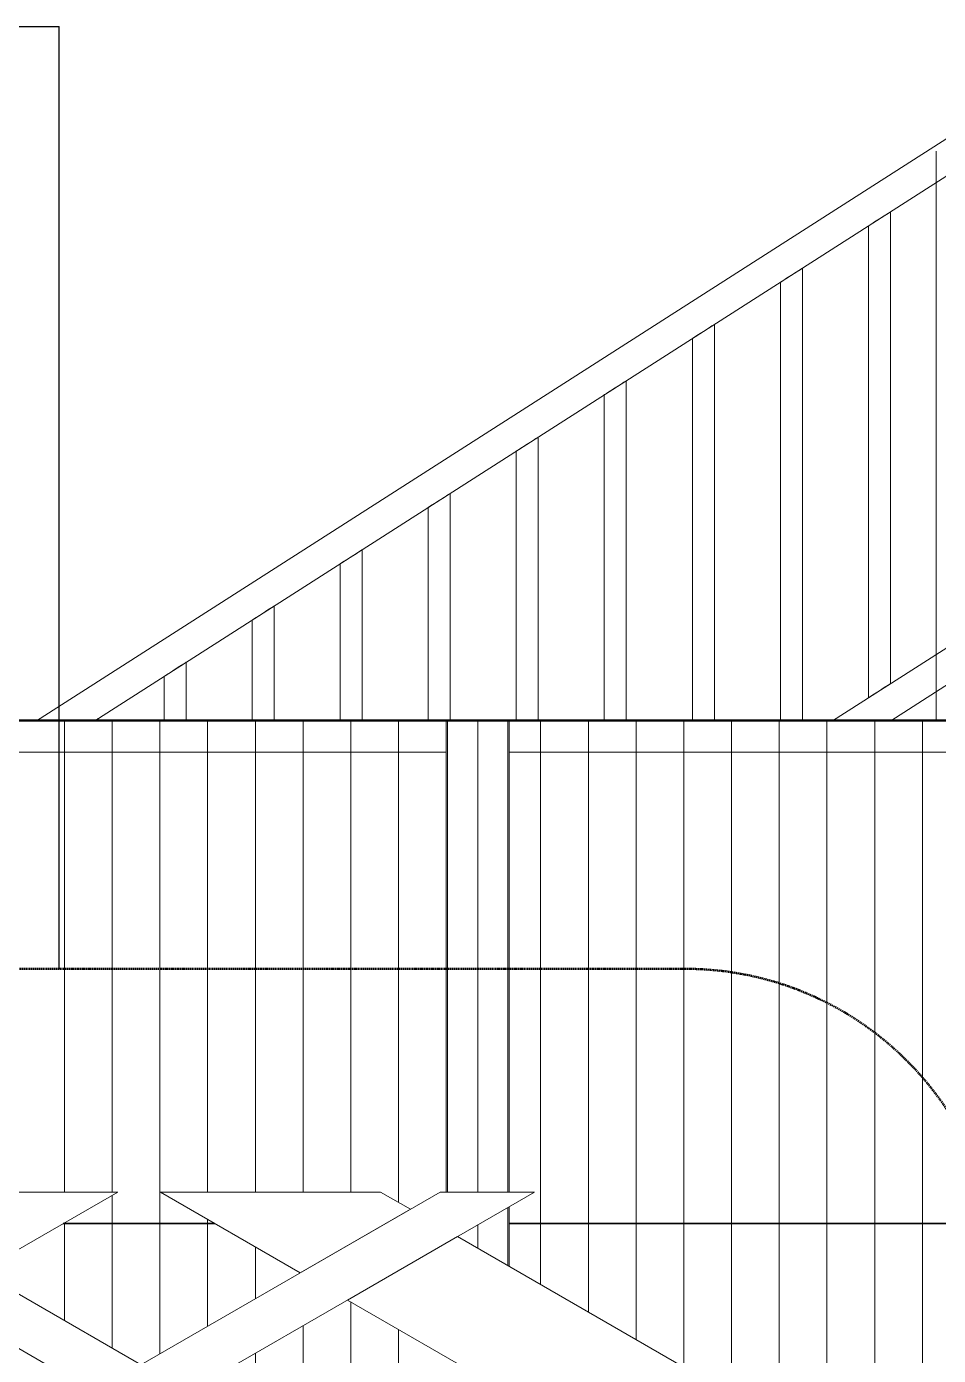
# Model space of a CAD drawing. Header units: millimetres. Extents: x -153298 to 620751, y -313239 to 250031.
# Drawn here: x 90732 to 92182, y -283512 to -281397 of the extents above; entities that cross this region are included whole.
import ezdxf

# ---------------------------------------------------------------- set-up
doc = ezdxf.new("R2010")
doc.units = ezdxf.units.MM
doc.linetypes.add('DPA_Hidden 50', pattern=[3, 2, -1])
for name, color, linetype, lineweight in [('A-DETL-GENF', 7, 'Continuous', 35), ('A-FLOR-HRAL', 7, 'Continuous', 25), ('A-GENM', 7, 'Continuous', 9), ('A-GLAZ-CURT', 7, 'Continuous', 9), ('WALL-E', 7, 'Continuous', 35)]:
    doc.layers.add(name, color=color, linetype=linetype, lineweight=lineweight)

# ---------------------------------------------------------------- blocks, each defined once
blk = doc.blocks.new('DPA_CP_Entrance Louver Grill Vertical Z - Louver Grill Vertical Z-V4-2120-01 ENTRANCE 1 SECTION A')
at = {"layer": 'A-GLAZ-CURT', "color": 7}
for p, q in [((-891751.3, 113945.1), (-891801.3, 113945.1)), ((-891801.3, 113945.1), (-891751.3, 113945.1)), ((-891801.3, 113945.1), (-891801.3, 113195.1)), ((-891801.3, 113945.1), (-891801.3, 113195.1)), ((-891751.3, 113945.1), (-891801.3, 113945.1)), ((-891801.3, 113945.1), (-891753.3, 113945.1)), ((-891801.3, 113195.1), (-891801.3, 113945.1)), ((-891801.3, 113195.1), (-891801.3, 113945.1)), ((-891801.3, 113895.1), (-891801.3, 113945.1)), ((-891801.3, 113945.1), (-891801.3, 113895.1)), ((-891801.3, 113945.1), (-890360.7, 113945.1)), ((-891801.3, 113945.1), (-890360.7, 113945.1)), ((-891753.3, 113945.1), (-891751.3, 113945.1)), ((-891753.3, 113195.1), (-891753.3, 113945.1)), ((-891753.3, 113195.1), (-891753.3, 113945.1)), ((-891751.3, 113195.1), (-891751.3, 113945.1)), ((-891751.3, 113945.1), (-891751.3, 113195.1)), ((-891751.3, 113195.1), (-891751.3, 113895.1)), ((-891751.3, 113895.1), (-891751.3, 113195.1)), ((-890410.7, 113895.1), (-891751.3, 113895.1)), ((-891751.3, 113895.1), (-890410.7, 113895.1)), ((-891753.3, 113078.2), (-891753.3, 113170.7)), ((-891753.3, 113078.2), (-891753.3, 113170.7)), ((-891751.3, 113077), (-891751.3, 113171.9)), ((-891751.3, 113171.9), (-891751.3, 113077)), ((-891751.3, 113077), (-891751.3, 113171.9)), ((-891751.3, 113171.9), (-891751.3, 113077)), ((-891801.3, 113143), (-891801.3, 113105.9)), ((-891801.3, 113143), (-891801.3, 113105.9)), ((-891801.3, 113105.9), (-891801.3, 113143)), ((-891801.3, 113105.9), (-891801.3, 113143))]:
    blk.add_line(p, q, dxfattribs=at)
blk = doc.blocks.new('DPA_CP_Entrance Louver Grill Vertical Z - Louver Grill Vertical Z-V5-2120-01 ENTRANCE 1 SECTION A')
at = {"layer": 'A-GLAZ-CURT', "color": 7}
for p, q in [((-893241.8, 113945.1), (-891801.3, 113945.1)), ((-893241.8, 113945.1), (-891801.3, 113945.1)), ((-891801.3, 113945.1), (-891851.3, 113945.1)), ((-891851.3, 113945.1), (-891801.3, 113945.1)), ((-891851.3, 113945.1), (-891849.3, 113945.1)), ((-891801.3, 113945.1), (-891851.3, 113945.1)), ((-891851.3, 113195.1), (-891851.3, 113945.1)), ((-891851.3, 113945.1), (-891851.3, 113195.1)), ((-891849.3, 113945.1), (-891801.3, 113945.1)), ((-891849.3, 113945.1), (-891849.3, 113195.1)), ((-891849.3, 113945.1), (-891849.3, 113195.1)), ((-891801.3, 113195.1), (-891801.3, 113945.1)), ((-891801.3, 113945.1), (-891801.3, 113195.1)), ((-891801.3, 113945.1), (-891801.3, 113195.1)), ((-891801.3, 113945.1), (-891801.3, 113195.1)), ((-891801.3, 113895.1), (-891801.3, 113945.1)), ((-891801.3, 113945.1), (-891801.3, 113895.1)), ((-891851.3, 113895.1), (-893191.8, 113895.1)), ((-893191.8, 113895.1), (-891851.3, 113895.1)), ((-891851.3, 113895.1), (-891851.3, 113195.1)), ((-891851.3, 113895.1), (-891851.3, 113195.1)), ((-891801.3, 113105.9), (-891801.3, 113143)), ((-891801.3, 113143), (-891801.3, 113105.9)), ((-891801.3, 113143), (-891801.3, 113105.9)), ((-891801.3, 113143), (-891801.3, 113105.9))]:
    blk.add_line(p, q, dxfattribs=at)
blk = doc.blocks.new('Railing - 35mm-14411561-2120-01 ENTRANCE 1 SECTION A')
at = {"layer": 'A-FLOR-HRAL', "color": 7, "lineweight": 9}
for p, q in [((-891144.9, 114004.1), (-891144.9, 114754.8)), ((-891179.9, 114732.5), (-891179.9, 113981.8))]:
    blk.add_line(p, q, dxfattribs=at)
at = {"layer": 'A-FLOR-HRAL', "color": 7, "lineweight": 9, "flags": 128}
for points in [[(-891144.9, 114754.8), (-891145.3, 114754.5), (-891148.7, 114752.3), (-891154.8, 114748.5), (-891162.4, 114743.6)], [(-891162.4, 114743.6), (-891170, 114738.8), (-891176.1, 114734.9), (-891179.4, 114732.7), (-891179.9, 114732.5)], [(-891162.4, 113992.9), (-891170, 113988.1), (-891176.1, 113984.2), (-891179.4, 113982), (-891176.1, 113984.2), (-891170, 113988.1), (-891162.4, 113992.9)], [(-891162.4, 113992.9), (-891154.8, 113997.8), (-891148.7, 114001.6), (-891145.3, 114003.8), (-891144.9, 114004.1)]]:
    blk.add_lwpolyline(points, dxfattribs=at)
blk = doc.blocks.new('Railing - 35mm-V40-2120-01 ENTRANCE 1 SECTION A')
at = {"layer": 'A-FLOR-HRAL', "color": 7, "lineweight": 9}
for p, q in [((-891284.9, 113945.1), (-891284.9, 114665.2)), ((-891319.9, 114642.9), (-891319.9, 113945.1))]:
    blk.add_line(p, q, dxfattribs=at)
at = {"layer": 'A-FLOR-HRAL', "color": 7, "lineweight": 9, "flags": 128}
for points in [[(-891284.9, 114665.2), (-891285.3, 114664.9), (-891288.7, 114662.8), (-891294.8, 114658.9), (-891302.4, 114654)], [(-891302.4, 114654), (-891310, 114649.2), (-891316.1, 114645.3), (-891319.4, 114643.1), (-891319.9, 114642.9)]]:
    blk.add_lwpolyline(points, dxfattribs=at)
blk = doc.blocks.new('Railing - 35mm-V41-2120-01 ENTRANCE 1 SECTION A')
at = {"layer": 'A-FLOR-HRAL', "color": 7, "lineweight": 9}
for p, q in [((-891424.9, 113945.1), (-891424.9, 114575.6)), ((-891459.9, 114553.3), (-891459.9, 113945.1))]:
    blk.add_line(p, q, dxfattribs=at)
at = {"layer": 'A-FLOR-HRAL', "color": 7, "lineweight": 9, "flags": 128}
for points in [[(-891442.4, 114564.4), (-891450, 114559.6), (-891456.1, 114555.7), (-891459.4, 114553.6), (-891459.9, 114553.3)], [(-891424.9, 114575.6), (-891425.3, 114575.3), (-891428.7, 114573.2), (-891434.8, 114569.3), (-891442.4, 114564.4)]]:
    blk.add_lwpolyline(points, dxfattribs=at)
blk = doc.blocks.new('Railing - 35mm-V42-2120-01 ENTRANCE 1 SECTION A')
at = {"layer": 'A-FLOR-HRAL', "color": 7, "lineweight": 9}
for p, q in [((-891564.9, 113945.1), (-891564.9, 114486)), ((-891599.9, 114463.7), (-891599.9, 113945.1))]:
    blk.add_line(p, q, dxfattribs=at)
at = {"layer": 'A-FLOR-HRAL', "color": 7, "lineweight": 9, "flags": 128}
for points in [[(-891582.4, 114474.9), (-891590, 114470), (-891596.1, 114466.1), (-891599.4, 114464), (-891599.9, 114463.7)], [(-891564.9, 114486), (-891565.3, 114485.7), (-891568.7, 114483.6), (-891574.8, 114479.7), (-891582.4, 114474.9)]]:
    blk.add_lwpolyline(points, dxfattribs=at)
blk = doc.blocks.new('Railing - 35mm-V43-2120-01 ENTRANCE 1 SECTION A')
at = {"layer": 'A-FLOR-HRAL', "color": 7, "lineweight": 9}
for p, q in [((-891704.9, 113945.1), (-891704.9, 114396.4)), ((-891739.9, 114374.1), (-891739.9, 113945.1))]:
    blk.add_line(p, q, dxfattribs=at)
at = {"layer": 'A-FLOR-HRAL', "color": 7, "lineweight": 9, "flags": 128}
for points in [[(-891704.9, 114396.4), (-891705.3, 114396.1), (-891708.7, 114394), (-891714.8, 114390.1), (-891722.4, 114385.3)], [(-891722.4, 114385.3), (-891730, 114380.4), (-891736.1, 114376.5), (-891739.4, 114374.4), (-891739.9, 114374.1)]]:
    blk.add_lwpolyline(points, dxfattribs=at)
blk = doc.blocks.new('Railing - 35mm-V44-2120-01 ENTRANCE 1 SECTION A')
at = {"layer": 'A-FLOR-HRAL', "color": 7, "lineweight": 9}
for p, q in [((-891844.9, 113945.1), (-891844.9, 114306.8)), ((-891879.9, 114284.5), (-891879.9, 113945.1))]:
    blk.add_line(p, q, dxfattribs=at)
at = {"layer": 'A-FLOR-HRAL', "color": 7, "lineweight": 9, "flags": 128}
for points in [[(-891844.9, 114306.8), (-891845.3, 114306.6), (-891848.7, 114304.4), (-891854.8, 114300.5), (-891862.4, 114295.7)], [(-891862.4, 114295.7), (-891870, 114290.8), (-891876.1, 114286.9), (-891879.4, 114284.8), (-891879.9, 114284.5)]]:
    blk.add_lwpolyline(points, dxfattribs=at)
blk = doc.blocks.new('Railing - 35mm-V45-2120-01 ENTRANCE 1 SECTION A')
at = {"layer": 'A-FLOR-HRAL', "color": 7, "lineweight": 9}
for p, q in [((-891984.9, 113945.1), (-891984.9, 114217.2)), ((-892019.9, 114194.9), (-892019.9, 113945.1))]:
    blk.add_line(p, q, dxfattribs=at)
at = {"layer": 'A-FLOR-HRAL', "color": 7, "lineweight": 9, "flags": 128}
for points in [[(-892002.4, 114206.1), (-892010, 114201.2), (-892016.1, 114197.4), (-892019.4, 114195.2), (-892019.9, 114194.9)], [(-891984.9, 114217.2), (-891985.3, 114217), (-891988.7, 114214.8), (-891994.8, 114210.9), (-892002.4, 114206.1)]]:
    blk.add_lwpolyline(points, dxfattribs=at)
blk = doc.blocks.new('Railing - 35mm-V46-2120-01 ENTRANCE 1 SECTION A')
at = {"layer": 'A-FLOR-HRAL', "color": 7, "lineweight": 9}
for p, q in [((-892124.9, 113945.1), (-892124.9, 114127.6)), ((-892159.9, 114105.3), (-892159.9, 113945.1))]:
    blk.add_line(p, q, dxfattribs=at)
at = {"layer": 'A-FLOR-HRAL', "color": 7, "lineweight": 9, "flags": 128}
for points in [[(-892142.4, 114116.5), (-892150, 114111.7), (-892156.1, 114107.8), (-892159.4, 114105.6), (-892159.9, 114105.3)], [(-892124.9, 114127.6), (-892125.3, 114127.4), (-892128.7, 114125.2), (-892134.8, 114121.3), (-892142.4, 114116.5)]]:
    blk.add_lwpolyline(points, dxfattribs=at)
blk = doc.blocks.new('Railing - 35mm-V47-2120-01 ENTRANCE 1 SECTION A')
at = {"layer": 'A-FLOR-HRAL', "color": 7, "lineweight": 9}
for p, q in [((-892264.9, 113945.1), (-892264.9, 114038.1)), ((-892299.9, 114015.8), (-892299.9, 113945.1))]:
    blk.add_line(p, q, dxfattribs=at)
at = {"layer": 'A-FLOR-HRAL', "color": 7, "lineweight": 9, "flags": 128}
for points in [[(-892264.9, 114038.1), (-892265.3, 114037.8), (-892268.7, 114035.6), (-892274.8, 114031.7), (-892282.4, 114026.9)], [(-892282.4, 114026.9), (-892290, 114022.1), (-892296.1, 114018.2), (-892299.4, 114016), (-892299.9, 114015.8)]]:
    blk.add_lwpolyline(points, dxfattribs=at)
blk = doc.blocks.new('Railing - 35mm-V48-2120-01 ENTRANCE 1 SECTION A')
at = {"layer": 'A-FLOR-HRAL', "color": 7, "lineweight": 9}
blk.add_line((-892404.9, 113945.1), (-892404.9, 113948.5), dxfattribs=at)
at = {"layer": 'A-FLOR-HRAL', "color": 7, "lineweight": 9, "flags": 128}
blk.add_lwpolyline([(-892404.9, 113948.5), (-892405.3, 113948.2), (-892408.7, 113946), (-892409.9, 113945.3)], dxfattribs=at)
blk = doc.blocks.new('Railing - Post_50mm-18334294-2120-01 ENTRANCE 1 SECTION A')
at = {"layer": 'A-FLOR-HRAL', "color": 7, "lineweight": 9}
for p, q in [((-891072.4, 114851.5), (-891072.4, 113945.1)), ((-891047.4, 114851.5), (-891050.1, 114851.5)), ((-891045.8, 114851.5), (-891047.4, 114851.5)), ((-891022.4, 113945.1), (-891022.4, 114851.5))]:
    blk.add_line(p, q, dxfattribs=at)
blk = doc.blocks.new('Railing - Railing-8634568-2120-01 ENTRANCE 1 SECTION A')
at = {"layer": 'A-FLOR-HRAL', "color": 7, "lineweight": 9}
for p, q in [((-891022.4, 114082.5), (-891237.1, 113945.1)), ((-891144.3, 113945.1), (-891022.4, 114023.2))]:
    blk.add_line(p, q, dxfattribs=at)
at = {"layer": 'A-FLOR-HRAL', "color": 7, "lineweight": 9, "flags": 128}
for points in [[(-891022.4, 114082.5), (-891022.4, 114081.5), (-891022.4, 114078.5), (-891022.4, 114073.8), (-891022.4, 114067.7), (-891022.4, 114060.5), (-891022.4, 114052.8)], [(-891022.4, 114052.8), (-891022.4, 114045.1), (-891022.4, 114038), (-891022.4, 114031.8), (-891022.4, 114027.1), (-891022.4, 114024.2), (-891022.4, 114023.2)]]:
    blk.add_lwpolyline(points, dxfattribs=at)
at = {"color": 7}
for name in ['Railing - Post_50mm-18334294-2120-01 ENTRANCE 1 SECTION A', 'Railing - 35mm-14411561-2120-01 ENTRANCE 1 SECTION A', 'Railing - 35mm-V40-2120-01 ENTRANCE 1 SECTION A', 'Railing - 35mm-V41-2120-01 ENTRANCE 1 SECTION A', 'Railing - 35mm-V42-2120-01 ENTRANCE 1 SECTION A', 'Railing - 35mm-V43-2120-01 ENTRANCE 1 SECTION A', 'Railing - 35mm-V44-2120-01 ENTRANCE 1 SECTION A', 'Railing - 35mm-V45-2120-01 ENTRANCE 1 SECTION A', 'Railing - 35mm-V46-2120-01 ENTRANCE 1 SECTION A', 'Railing - 35mm-V47-2120-01 ENTRANCE 1 SECTION A', 'Railing - 35mm-V48-2120-01 ENTRANCE 1 SECTION A']:
    blk.add_blockref(name, (0, 0), dxfattribs=at)
blk = doc.blocks.new('Top Rail Type - Top Rail_Internal_-8634572-2120-01 ENTRANCE 1 SECTION A')
at = {"layer": 'A-FLOR-HRAL', "color": 7, "lineweight": 9}
for p, q in [((-891022.4, 114892.5), (-892502.8, 113945.1)), ((-890946.7, 114892.5), (-891022.4, 114892.5)), ((-890946.7, 114892.5), (-890946.7, 114867.5)), ((-890946.7, 114874), (-890946.7, 114891.7)), ((-890946.7, 114867.5), (-890946.7, 114874)), ((-890946.7, 114867.5), (-890946.7, 114842.5)), ((-890946.7, 114843.4), (-890946.7, 114867.5)), ((-892410.1, 113945.1), (-891007.7, 114842.5)), ((-891007.7, 114842.5), (-890946.7, 114842.5))]:
    blk.add_line(p, q, dxfattribs=at)
for points in [[(-891015.1, 114867.5), (-891015.7, 114869.7), (-891017, 114874.1), (-891018.8, 114880.2), (-891020.3, 114885.4), (-891021.5, 114889.4), (-891022.2, 114891.9), (-891022.4, 114892.5), (-891022.4, 114892.5)], [(-891022.1, 114891.7), (-891022, 114891.1), (-891021.5, 114889.4), (-891020.3, 114885.4), (-891018.8, 114880.2), (-891017, 114874.1), (-891015.7, 114869.7), (-891015.1, 114867.5)], [(-891015.1, 114867.5), (-891014.4, 114865.3), (-891013.1, 114861), (-891011.4, 114854.9), (-891009.8, 114849.6), (-891008.7, 114845.6), (-891008.2, 114843.9), (-891008, 114843.4)]]:
    blk.add_open_spline(points, degree=3, dxfattribs=at)
blk.add_open_spline([(-891007.7, 114842.5), (-891007.7, 114842.5), (-891008.3, 114844.3), (-891009.8, 114849.6), (-891011.4, 114854.9), (-891013.1, 114861), (-891014.4, 114865.3), (-891015.1, 114867.5)], degree=3, knots=[0.5, 0.5, 0.5, 0.5, 0.6666667, 0.75, 0.8333333, 0.9166667, 1, 1, 1, 1], dxfattribs=at)
blk = doc.blocks.new('GM_Louver Grill Vertical Z - Z Profile-V57-2120-01 ENTRANCE 1 SECTION A')
at = {"layer": 'A-GENM', "color": 7}
blk.add_line((-891625.3, 113004.3), (-891625.3, 113945.1), dxfattribs=at)
blk = doc.blocks.new('GM_Louver Grill Vertical Z - Z Profile-V58-2120-01 ENTRANCE 1 SECTION A')
at = {"layer": 'A-GENM', "color": 7}
blk.add_line((-891549.4, 112960.5), (-891549.4, 113945.1), dxfattribs=at)
blk = doc.blocks.new('GM_Louver Grill Vertical Z - Z Profile-V59-2120-01 ENTRANCE 1 SECTION A')
at = {"layer": 'A-GENM', "color": 7}
blk.add_line((-891473.5, 112916.6), (-891473.5, 113945.1), dxfattribs=at)
blk = doc.blocks.new('GM_Louver Grill Vertical Z - Z Profile-V60-2120-01 ENTRANCE 1 SECTION A')
at = {"layer": 'A-GENM', "color": 7}
blk.add_line((-891397.6, 112872.8), (-891397.6, 113945.1), dxfattribs=at)
blk = doc.blocks.new('GM_Louver Grill Vertical Z - Z Profile-V61-2120-01 ENTRANCE 1 SECTION A')
at = {"layer": 'A-GENM', "color": 7}
blk.add_line((-891321.7, 112829), (-891321.7, 113945.1), dxfattribs=at)
blk = doc.blocks.new('GM_Louver Grill Vertical Z - Z Profile-V62-2120-01 ENTRANCE 1 SECTION A')
at = {"layer": 'A-GENM', "color": 7}
blk.add_line((-891245.8, 112785.2), (-891245.8, 113945.1), dxfattribs=at)
blk = doc.blocks.new('GM_Louver Grill Vertical Z - Z Profile-V63-2120-01 ENTRANCE 1 SECTION A')
at = {"layer": 'A-GENM', "color": 7}
blk.add_line((-891169.9, 112741.3), (-891169.9, 113945.1), dxfattribs=at)
blk = doc.blocks.new('GM_Louver Grill Vertical Z - Z Profile-V64-2120-01 ENTRANCE 1 SECTION A')
at = {"layer": 'A-GENM', "color": 7}
blk.add_line((-891093.9, 112697.5), (-891093.9, 113945.1), dxfattribs=at)
blk = doc.blocks.new('GM_Louver Grill Vertical Z - Z Profile-V66-2120-01 ENTRANCE 1 SECTION A')
at = {"layer": 'A-GENM', "color": 7}
blk.add_line((-891701.3, 113048.1), (-891701.3, 113945.1), dxfattribs=at)
blk = doc.blocks.new('GM_Louver Grill Vertical Z - Z Profile-V75-2120-01 ENTRANCE 1 SECTION A')
at = {"layer": 'A-GENM', "color": 7}
for p, q in [((-892458.6, 113195.1), (-892458.6, 113945.1)), ((-892458.6, 112990.8), (-892458.6, 113146.2))]:
    blk.add_line(p, q, dxfattribs=at)
blk = doc.blocks.new('GM_Louver Grill Vertical Z - Z Profile-V76-2120-01 ENTRANCE 1 SECTION A')
at = {"layer": 'A-GENM', "color": 7}
for p, q in [((-892382.7, 113195.1), (-892382.7, 113945.1)), ((-892382.7, 112947), (-892382.7, 113190))]:
    blk.add_line(p, q, dxfattribs=at)
blk = doc.blocks.new('GM_Louver Grill Vertical Z - Z Profile-V77-2120-01 ENTRANCE 1 SECTION A')
at = {"layer": 'A-GENM', "color": 7}
blk.add_line((-892306.8, 112937.8), (-892306.8, 113945.1), dxfattribs=at)
blk = doc.blocks.new('GM_Louver Grill Vertical Z - Z Profile-V78-2120-01 ENTRANCE 1 SECTION A')
at = {"layer": 'A-GENM', "color": 7}
for p, q in [((-892230.8, 113195.1), (-892230.8, 113945.1)), ((-892230.8, 112981.6), (-892230.8, 113151.8))]:
    blk.add_line(p, q, dxfattribs=at)
blk = doc.blocks.new('GM_Louver Grill Vertical Z - Z Profile-V79-2120-01 ENTRANCE 1 SECTION A')
at = {"layer": 'A-GENM', "color": 7}
for p, q in [((-892154.9, 113195.1), (-892154.9, 113945.1)), ((-892154.9, 113025.4), (-892154.9, 113108)), ((-892154.9, 112815.5), (-892154.9, 112938.8))]:
    blk.add_line(p, q, dxfattribs=at)
blk = doc.blocks.new('GM_Louver Grill Vertical Z - Z Profile-V80-2120-01 ENTRANCE 1 SECTION A')
at = {"layer": 'A-GENM', "color": 7}
for p, q in [((-892079, 113195.1), (-892079, 113945.1)), ((-892079, 112771.7), (-892079, 112982.7))]:
    blk.add_line(p, q, dxfattribs=at)
blk = doc.blocks.new('GM_Louver Grill Vertical Z - Z Profile-V81-2120-01 ENTRANCE 1 SECTION A')
at = {"layer": 'A-GENM', "color": 7}
for p, q in [((-892003.1, 113195.1), (-892003.1, 113945.1)), ((-892003.1, 112727.8), (-892003.1, 113020.3))]:
    blk.add_line(p, q, dxfattribs=at)
blk = doc.blocks.new('GM_Louver Grill Vertical Z - Z Profile-V82-2120-01 ENTRANCE 1 SECTION A')
at = {"layer": 'A-GENM', "color": 7}
for p, q in [((-891927.2, 113178.6), (-891927.2, 113945.1)), ((-891927.2, 112413.7), (-891927.2, 112976.5))]:
    blk.add_line(p, q, dxfattribs=at)
blk = doc.blocks.new('GM_Louver Grill Vertical Z - Z Profile-V84-2120-01 ENTRANCE 1 SECTION A')
at = {"layer": 'A-GENM', "color": 7}
blk.add_line((-891851.3, 113195.1), (-891851.3, 113945.1), dxfattribs=at)
blk = doc.blocks.new('MRTA LOGO_1500H - MRTA LOGO_1500H-12933488-2120-01 ENTRANCE 1 SECTION A')
at = {"layer": 'A-GENM', "color": 7}
for p, q in [((-893239.8, 112695.1), (-892373.8, 113195.1)), ((-892373.8, 113195.1), (-893239.8, 112695.1)), ((-892373.8, 113195.1), (-892723.8, 113195.1)), ((-892723.8, 113195.1), (-892373.8, 113195.1)), ((-891861, 113195.1), (-892336.8, 112920.5)), ((-892336.8, 112920.5), (-891861, 113195.1)), ((-892305.9, 113195.1), (-892083.4, 113066.7)), ((-891955.9, 113195.1), (-892305.9, 113195.1)), ((-892305.9, 113195.1), (-891955.9, 113195.1)), ((-892083.4, 113066.7), (-892305.9, 113195.1)), ((-892261.8, 112877.2), (-891711, 113195.1)), ((-891711, 113195.1), (-892261.8, 112877.2)), ((-891908.4, 113167.8), (-891955.9, 113195.1)), ((-891955.9, 113195.1), (-891908.4, 113167.8)), ((-891711, 113195.1), (-891861, 113195.1)), ((-891861, 113195.1), (-891711, 113195.1)), ((-892083.4, 113066.7), (-891908.4, 113167.8)), ((-891908.4, 113167.8), (-892083.4, 113066.7)), ((-891833.4, 113124.4), (-892008.4, 113023.4)), ((-892008.4, 113023.4), (-891833.4, 113124.4)), ((-891089.8, 112695.1), (-891833.4, 113124.4)), ((-891833.4, 113124.4), (-891089.8, 112695.1)), ((-891946.4, 112695.1), (-892593.1, 113068.5)), ((-892593.1, 113068.5), (-891946.4, 112695.1)), ((-892668.1, 113025.2), (-892096.4, 112695.1)), ((-892096.4, 112695.1), (-892668.1, 113025.2)), ((-892008.4, 113023.4), (-891439.8, 112695.1)), ((-891439.8, 112695.1), (-892008.4, 113023.4))]:
    blk.add_line(p, q, dxfattribs=at)
blk = doc.blocks.new('Railing - 35mm-V219-2120-01 ENTRANCE 1 SECTION A')
at = {"layer": 'A-FLOR-HRAL', "color": 7, "lineweight": 9}
for p, q in [((-891144.9, 114754.8), (-891144.9, 114004.1)), ((-891179.9, 113981.8), (-891179.9, 114732.5))]:
    blk.add_line(p, q, dxfattribs=at)
at = {"layer": 'A-FLOR-HRAL', "color": 7, "lineweight": 9, "flags": 128}
blk.add_lwpolyline([(-891162.4, 113992.9), (-891170, 113988.1), (-891176.1, 113984.2), (-891179.4, 113982), (-891176.1, 113984.2), (-891170, 113988.1), (-891162.4, 113992.9)], dxfattribs=at)
blk = doc.blocks.new('Railing - 35mm-V220-2120-01 ENTRANCE 1 SECTION A')
at = {"layer": 'A-FLOR-HRAL', "color": 7, "lineweight": 9}
for p, q in [((-891284.9, 114665.2), (-891284.9, 113945.1)), ((-891319.9, 113945.1), (-891319.9, 114642.9))]:
    blk.add_line(p, q, dxfattribs=at)
blk = doc.blocks.new('Railing - 35mm-V221-2120-01 ENTRANCE 1 SECTION A')
at = {"layer": 'A-FLOR-HRAL', "color": 7, "lineweight": 9}
for p, q in [((-891424.9, 114575.6), (-891424.9, 113945.1)), ((-891459.9, 113945.1), (-891459.9, 114553.2))]:
    blk.add_line(p, q, dxfattribs=at)
blk = doc.blocks.new('Railing - 35mm-V222-2120-01 ENTRANCE 1 SECTION A')
at = {"layer": 'A-FLOR-HRAL', "color": 7, "lineweight": 9}
for p, q in [((-891564.9, 114486), (-891564.9, 113945.1)), ((-891599.9, 113945.1), (-891599.9, 114463.6))]:
    blk.add_line(p, q, dxfattribs=at)
blk = doc.blocks.new('Railing - 35mm-V223-2120-01 ENTRANCE 1 SECTION A')
at = {"layer": 'A-FLOR-HRAL', "color": 7, "lineweight": 9}
for p, q in [((-891704.9, 114396.4), (-891704.9, 113945.1)), ((-891739.9, 113945.1), (-891739.9, 114374))]:
    blk.add_line(p, q, dxfattribs=at)
blk = doc.blocks.new('Railing - 35mm-V224-2120-01 ENTRANCE 1 SECTION A')
at = {"layer": 'A-FLOR-HRAL', "color": 7, "lineweight": 9}
for p, q in [((-891844.9, 114306.8), (-891844.9, 113945.1)), ((-891879.9, 113945.1), (-891879.9, 114284.4))]:
    blk.add_line(p, q, dxfattribs=at)
blk = doc.blocks.new('Railing - 35mm-V225-2120-01 ENTRANCE 1 SECTION A')
at = {"layer": 'A-FLOR-HRAL', "color": 7, "lineweight": 9}
for p, q in [((-891984.9, 114217.2), (-891984.9, 113945.1)), ((-892019.9, 113945.1), (-892019.9, 114194.8))]:
    blk.add_line(p, q, dxfattribs=at)
blk = doc.blocks.new('Railing - 35mm-V226-2120-01 ENTRANCE 1 SECTION A')
at = {"layer": 'A-FLOR-HRAL', "color": 7, "lineweight": 9}
for p, q in [((-892124.9, 114127.6), (-892124.9, 113945.1)), ((-892159.9, 113945.1), (-892159.9, 114105.2))]:
    blk.add_line(p, q, dxfattribs=at)
blk = doc.blocks.new('Railing - 35mm-V227-2120-01 ENTRANCE 1 SECTION A')
at = {"layer": 'A-FLOR-HRAL', "color": 7, "lineweight": 9}
for p, q in [((-892264.9, 114038), (-892264.9, 113945.1)), ((-892299.9, 113945.1), (-892299.9, 114015.6))]:
    blk.add_line(p, q, dxfattribs=at)
blk = doc.blocks.new('Railing - 35mm-V228-2120-01 ENTRANCE 1 SECTION A')
at = {"layer": 'A-FLOR-HRAL', "color": 7, "lineweight": 9}
blk.add_line((-892404.9, 113948.5), (-892404.9, 113945.1), dxfattribs=at)
blk = doc.blocks.new('Railing - Railing-14946120-2120-01 ENTRANCE 1 SECTION A')
at = {"color": 7}
for name in ['Railing - 35mm-V219-2120-01 ENTRANCE 1 SECTION A', 'Railing - 35mm-V220-2120-01 ENTRANCE 1 SECTION A', 'Railing - 35mm-V221-2120-01 ENTRANCE 1 SECTION A', 'Railing - 35mm-V222-2120-01 ENTRANCE 1 SECTION A', 'Railing - 35mm-V223-2120-01 ENTRANCE 1 SECTION A', 'Railing - 35mm-V224-2120-01 ENTRANCE 1 SECTION A', 'Railing - 35mm-V225-2120-01 ENTRANCE 1 SECTION A', 'Railing - 35mm-V226-2120-01 ENTRANCE 1 SECTION A', 'Railing - 35mm-V227-2120-01 ENTRANCE 1 SECTION A', 'Railing - 35mm-V228-2120-01 ENTRANCE 1 SECTION A']:
    blk.add_blockref(name, (0, 0), dxfattribs=at)
blk = doc.blocks.new('DPA_AN_Callout - DPA_AN_Callout-17956040-2120-01 ENTRANCE 1 SECTION A')
at = {"layer": 'A-DETL-GENF', "color": 7, "lineweight": 25}
for p in [(-893815.3, 115049.6), (-892466.8, 113550.4)]:
    blk.add_line(p, (-892466.8, 115049.6), dxfattribs=at)
at = {"layer": 'A-DETL-GENF', "color": 7, "linetype": 'DPA_Hidden 50', "lineweight": 50}
blk.add_line((-893201.4, 113550.4), (-891472.1, 113550.4), dxfattribs=at)
blk.add_arc((-891472.1, 113050.4), 500, 0, 90, dxfattribs=at)

msp = doc.modelspace()

# ---------------------------------------------------------------- linework, layer by layer
at = {"color": 7}
msp.add_lwpolyline([(88568.6559, -282500.0016), (101532.88, -282500.0016), (101532.88, -290896.753), (88568.6559, -290896.753)], close=True, dxfattribs=at)
at = {"layer": 'WALL-E', "color": 7}
for p, q in [((88767.88, -282501.6324), (97282.88, -282501.6324)), ((89067.88, -282501.6324), (97767.88, -282501.6324)), ((97767.88, -282501.6324), (89067.88, -282501.6324)), ((97767.88, -282501.6324), (89067.88, -282501.6324)), ((91031.0036, -283301.6324), (90789.8493, -283301.6324)), ((90789.8493, -283301.6324), (91031.0036, -283301.6324)), ((92839.5467, -283301.6324), (91498.9911, -283301.6324)), ((91498.9911, -283301.6324), (92839.5467, -283301.6324))]:
    msp.add_line(p, q, dxfattribs=at)

# ---------------------------------------------------------------- block references
at = {"layer": 'A-DETL-GENF', "color": 7}
msp.add_blockref('DPA_AN_Callout - DPA_AN_Callout-17956040-2120-01 ENTRANCE 1 SECTION A', (983250.2539, -396446.753), dxfattribs=at)
at = {"layer": 'A-FLOR-HRAL', "color": 7, "lineweight": 9}
for name in ['Top Rail Type - Top Rail_Internal_-8634572-2120-01 ENTRANCE 1 SECTION A', 'Railing - Railing-14946120-2120-01 ENTRANCE 1 SECTION A', 'Railing - Railing-8634568-2120-01 ENTRANCE 1 SECTION A']:
    msp.add_blockref(name, (983250.2539, -396446.753), dxfattribs=at)
at = {"layer": 'A-GENM', "color": 7}
for name in ['GM_Louver Grill Vertical Z - Z Profile-V75-2120-01 ENTRANCE 1 SECTION A', 'GM_Louver Grill Vertical Z - Z Profile-V76-2120-01 ENTRANCE 1 SECTION A', 'GM_Louver Grill Vertical Z - Z Profile-V77-2120-01 ENTRANCE 1 SECTION A', 'GM_Louver Grill Vertical Z - Z Profile-V78-2120-01 ENTRANCE 1 SECTION A', 'GM_Louver Grill Vertical Z - Z Profile-V79-2120-01 ENTRANCE 1 SECTION A', 'GM_Louver Grill Vertical Z - Z Profile-V80-2120-01 ENTRANCE 1 SECTION A', 'GM_Louver Grill Vertical Z - Z Profile-V81-2120-01 ENTRANCE 1 SECTION A', 'GM_Louver Grill Vertical Z - Z Profile-V82-2120-01 ENTRANCE 1 SECTION A', 'GM_Louver Grill Vertical Z - Z Profile-V84-2120-01 ENTRANCE 1 SECTION A', 'GM_Louver Grill Vertical Z - Z Profile-V66-2120-01 ENTRANCE 1 SECTION A', 'GM_Louver Grill Vertical Z - Z Profile-V57-2120-01 ENTRANCE 1 SECTION A', 'GM_Louver Grill Vertical Z - Z Profile-V58-2120-01 ENTRANCE 1 SECTION A', 'GM_Louver Grill Vertical Z - Z Profile-V59-2120-01 ENTRANCE 1 SECTION A', 'GM_Louver Grill Vertical Z - Z Profile-V60-2120-01 ENTRANCE 1 SECTION A', 'GM_Louver Grill Vertical Z - Z Profile-V61-2120-01 ENTRANCE 1 SECTION A', 'GM_Louver Grill Vertical Z - Z Profile-V62-2120-01 ENTRANCE 1 SECTION A', 'GM_Louver Grill Vertical Z - Z Profile-V63-2120-01 ENTRANCE 1 SECTION A', 'GM_Louver Grill Vertical Z - Z Profile-V64-2120-01 ENTRANCE 1 SECTION A', 'MRTA LOGO_1500H - MRTA LOGO_1500H-12933488-2120-01 ENTRANCE 1 SECTION A']:
    msp.add_blockref(name, (983250.2539, -396446.753), dxfattribs=at)
at = {"layer": 'A-GLAZ-CURT', "color": 7}
for name in ['DPA_CP_Entrance Louver Grill Vertical Z - Louver Grill Vertical Z-V5-2120-01 ENTRANCE 1 SECTION A', 'DPA_CP_Entrance Louver Grill Vertical Z - Louver Grill Vertical Z-V4-2120-01 ENTRANCE 1 SECTION A']:
    msp.add_blockref(name, (983250.2539, -396446.753), dxfattribs=at)

doc.saveas('drawing.dxf')
